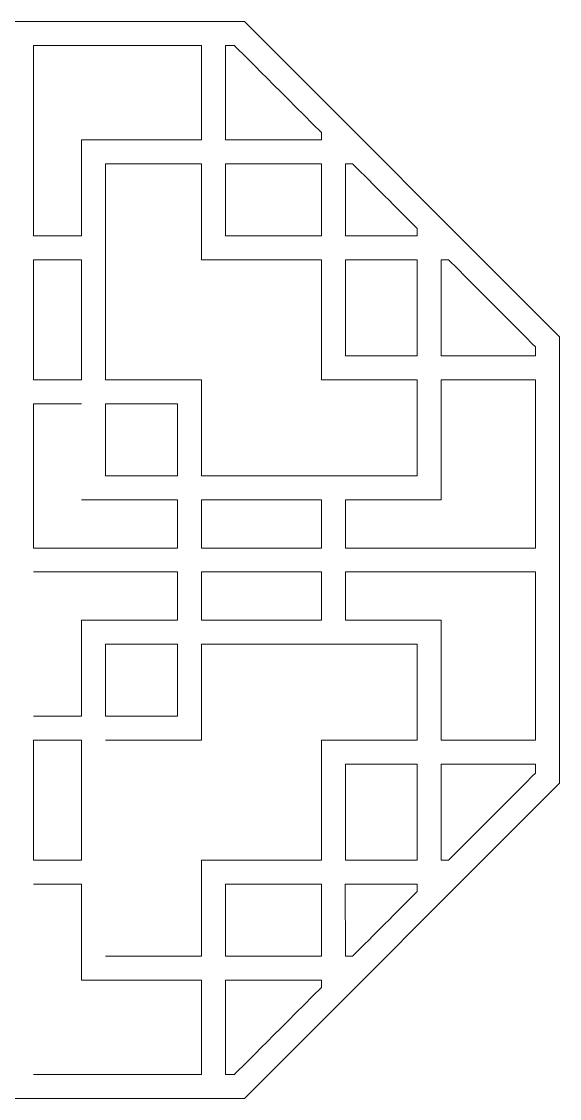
# Model space of a CAD drawing. Header units: centimetres. Extents: x -7.3 to 5.7, y -13.2 to 13.7.
# Drawn here: x -0.8 to 5.72, y -13.25 to -0.2 of the extents above; entities that cross this region are included whole.
import ezdxf

# ---------------------------------------------------------------- set-up
doc = ezdxf.new("R2010")
doc.units = ezdxf.units.CM
doc.header["$MEASUREMENT"] = 0
doc.layers.add('layer 1', color=7, linetype='Continuous')

msp = doc.modelspace()

# ---------------------------------------------------------------- linework, layer by layer
at = {"layer": 'layer 1', "color": 242, "lineweight": 9}
for points, knots in [([(5.72088, -4.02114), (5.72088, -4.02114), (1.89988, -0.20014), (1.89988, -0.20014), (1.89988, -0.20014), (1.89988, -0.20014), (-3.50464, -0.20014), (-3.50464, -0.20014), (-3.50464, -0.20014), (-3.50464, -0.20014), (-7.32564, -4.02114), (-7.32564, -4.02114), (-7.32564, -4.02114), (-7.32564, -4.02114), (-7.32564, -9.42566), (-7.32564, -9.42566), (-7.32564, -9.42566), (-7.32564, -9.42566), (-3.50464, -13.24666), (-3.50464, -13.24666), (-3.50464, -13.24666), (-3.50464, -13.24666), (1.89988, -13.24666), (1.89988, -13.24666), (1.89988, -13.24666), (1.89988, -13.24666), (5.72088, -9.42566), (5.72088, -9.42566), (5.72088, -9.42566), (5.72088, -9.42566), (5.72088, -4.02114), (5.72088, -4.02114), (5.72088, -4.02114), (5.72088, -4.02114), (5.72088, -4.02114), (5.72088, -4.02114)], [0, 0, 0, 0, 0.1, 0.1, 0.1, 0.1, 0.2, 0.2, 0.2, 0.2, 0.3, 0.3, 0.3, 0.3, 0.4, 0.4, 0.4, 0.4, 0.5, 0.5, 0.5, 0.5, 0.6, 0.6, 0.6, 0.6, 0.7, 0.7, 0.7, 0.7, 0.8, 0.8, 0.8, 0.8, 1, 1, 1, 1]), ([(1.37883, -1.63282), (1.37883, -1.63282), (-0.07504, -1.63282), (-0.07504, -1.63282), (-0.07504, -1.63282), (-0.07504, -1.63282), (-0.07504, -1.63362), (-0.07504, -1.63362), (-0.07504, -1.63362), (-0.07504, -1.63362), (-0.07504, -2.7964), (-0.07504, -2.7964), (-0.07504, -2.7964), (-0.07504, -2.7964), (-0.65724, -2.7964), (-0.65724, -2.7964), (-0.65724, -2.7964), (-0.65724, -2.7964), (-0.65724, -0.49125), (-0.65724, -0.49125), (-0.65724, -0.49125), (-0.65724, -0.49125), (-0.5072, -0.49125), (-0.5072, -0.49125), (-0.5072, -0.49125), (-0.5072, -0.49125), (-0.35799, -0.49125), (-0.35799, -0.49125), (-0.35799, -0.49125), (-0.35799, -0.49125), (-0.21039, -0.49125), (-0.21039, -0.49125), (-0.21039, -0.49125), (-0.21039, -0.49125), (-0.06525, -0.49125), (-0.06525, -0.49125), (-0.06525, -0.49125), (-0.06525, -0.49125), (0.07826, -0.49125), (0.07826, -0.49125), (0.07826, -0.49125), (0.07826, -0.49125), (0.21932, -0.49125), (0.21932, -0.49125), (0.21932, -0.49125), (0.21932, -0.49125), (0.35713, -0.49125), (0.35713, -0.49125), (0.35713, -0.49125), (0.35713, -0.49125), (0.49086, -0.49125), (0.49086, -0.49125), (0.49086, -0.49125), (0.49086, -0.49125), (0.6205, -0.49125), (0.6205, -0.49125), (0.6205, -0.49125), (0.6205, -0.49125), (0.74607, -0.49125), (0.74607, -0.49125), (0.74607, -0.49125), (0.74607, -0.49125), (0.86675, -0.49125), (0.86675, -0.49125), (0.86675, -0.49125), (0.86675, -0.49125), (0.98173, -0.49125), (0.98173, -0.49125), (0.98173, -0.49125), (0.98173, -0.49125), (1.091, -0.49125), (1.091, -0.49125), (1.091, -0.49125), (1.091, -0.49125), (1.19374, -0.49125), (1.19374, -0.49125), (1.19374, -0.49125), (1.19374, -0.49125), (1.28996, -0.49125), (1.28996, -0.49125), (1.28996, -0.49125), (1.28996, -0.49125), (1.37883, -0.49125), (1.37883, -0.49125), (1.37883, -0.49125), (1.37883, -0.49125), (1.37883, -1.63282), (1.37883, -1.63282), (1.37883, -1.63282), (1.37883, -1.63282), (1.37883, -1.63282), (1.37883, -1.63282)], [0, 0, 0, 0, 0.04166667, 0.04166667, 0.04166667, 0.04166667, 0.08333333, 0.08333333, 0.08333333, 0.08333333, 0.125, 0.125, 0.125, 0.125, 0.16666667, 0.16666667, 0.16666667, 0.16666667, 0.20833333, 0.20833333, 0.20833333, 0.20833333, 0.25, 0.25, 0.25, 0.25, 0.29166667, 0.29166667, 0.29166667, 0.29166667, 0.33333333, 0.33333333, 0.33333333, 0.33333333, 0.375, 0.375, 0.375, 0.375, 0.41666667, 0.41666667, 0.41666667, 0.41666667, 0.45833333, 0.45833333, 0.45833333, 0.45833333, 0.5, 0.5, 0.5, 0.5, 0.54166667, 0.54166667, 0.54166667, 0.54166667, 0.58333333, 0.58333333, 0.58333333, 0.58333333, 0.625, 0.625, 0.625, 0.625, 0.66666667, 0.66666667, 0.66666667, 0.66666667, 0.70833333, 0.70833333, 0.70833333, 0.70833333, 0.75, 0.75, 0.75, 0.75, 0.79166667, 0.79166667, 0.79166667, 0.79166667, 0.83333333, 0.83333333, 0.83333333, 0.83333333, 0.875, 0.875, 0.875, 0.875, 0.91666667, 0.91666667, 0.91666667, 0.91666667, 1, 1, 1, 1]), ([(2.83352, -1.54556), (2.83352, -1.54556), (2.83352, -1.63282), (2.83352, -1.63282), (2.83352, -1.63282), (2.83352, -1.63282), (1.66994, -1.63282), (1.66994, -1.63282), (1.66994, -1.63282), (1.66994, -1.63282), (1.66994, -0.49125), (1.66994, -0.49125), (1.66994, -0.49125), (1.66994, -0.49125), (1.71234, -0.49125), (1.71234, -0.49125), (1.71234, -0.49125), (1.71234, -0.49125), (1.74413, -0.49125), (1.74413, -0.49125), (1.74413, -0.49125), (1.74413, -0.49125), (1.76696, -0.49125), (1.76696, -0.49125), (1.76696, -0.49125), (1.76696, -0.49125), (1.7792, -0.49125), (1.7792, -0.49125), (1.7792, -0.49125), (1.7792, -0.49125), (1.78979, -0.50103), (1.78979, -0.50103), (1.78979, -0.50103), (1.78979, -0.50103), (1.80936, -0.52141), (1.80936, -0.52141), (1.80936, -0.52141), (1.80936, -0.52141), (1.83791, -0.54995), (1.83791, -0.54995), (1.83791, -0.54995), (1.83791, -0.54995), (1.87542, -0.58746), (1.87542, -0.58746), (1.87542, -0.58746), (1.87542, -0.58746), (1.92108, -0.6323), (1.92108, -0.6323), (1.92108, -0.6323), (1.92108, -0.6323), (1.97408, -0.68531), (1.97408, -0.68531), (1.97408, -0.68531), (1.97408, -0.68531), (2.03442, -0.74646), (2.03442, -0.74646), (2.03442, -0.74646), (2.03442, -0.74646), (2.10128, -0.81332), (2.10128, -0.81332), (2.10128, -0.81332), (2.10128, -0.81332), (2.17549, -0.88671), (2.17549, -0.88671), (2.17549, -0.88671), (2.17549, -0.88671), (2.25458, -0.96662), (2.25458, -0.96662), (2.25458, -0.96662), (2.25458, -0.96662), (2.3402, -1.05142), (2.3402, -1.05142), (2.3402, -1.05142), (2.3402, -1.05142), (2.4299, -1.14194), (2.4299, -1.14194), (2.4299, -1.14194), (2.4299, -1.14194), (2.52529, -1.23734), (2.52529, -1.23734), (2.52529, -1.23734), (2.52529, -1.23734), (2.62396, -1.33601), (2.62396, -1.33601), (2.62396, -1.33601), (2.62396, -1.33601), (2.72751, -1.43875), (2.72751, -1.43875), (2.72751, -1.43875), (2.72751, -1.43875), (2.83352, -1.54556), (2.83352, -1.54556), (2.83352, -1.54556), (2.83352, -1.54556), (2.83352, -1.54556), (2.83352, -1.54556)], [0, 0, 0, 0, 0.04, 0.04, 0.04, 0.04, 0.08, 0.08, 0.08, 0.08, 0.12, 0.12, 0.12, 0.12, 0.16, 0.16, 0.16, 0.16, 0.2, 0.2, 0.2, 0.2, 0.24, 0.24, 0.24, 0.24, 0.28, 0.28, 0.28, 0.28, 0.32, 0.32, 0.32, 0.32, 0.36, 0.36, 0.36, 0.36, 0.4, 0.4, 0.4, 0.4, 0.44, 0.44, 0.44, 0.44, 0.48, 0.48, 0.48, 0.48, 0.52, 0.52, 0.52, 0.52, 0.56, 0.56, 0.56, 0.56, 0.6, 0.6, 0.6, 0.6, 0.64, 0.64, 0.64, 0.64, 0.68, 0.68, 0.68, 0.68, 0.72, 0.72, 0.72, 0.72, 0.76, 0.76, 0.76, 0.76, 0.8, 0.8, 0.8, 0.8, 0.84, 0.84, 0.84, 0.84, 0.88, 0.88, 0.88, 0.88, 0.92, 0.92, 0.92, 0.92, 1, 1, 1, 1]), ([(1.37883, -3.0875), (1.37883, -3.0875), (2.83352, -3.0875), (2.83352, -3.0875), (2.83352, -3.0875), (2.83352, -3.0875), (2.83352, -4.54219), (2.83352, -4.54219), (2.83352, -4.54219), (2.83352, -4.54219), (3.99711, -4.54219), (3.99711, -4.54219), (3.99711, -4.54219), (3.99711, -4.54219), (3.99711, -5.70577), (3.99711, -5.70577), (3.99711, -5.70577), (3.99711, -5.70577), (1.37883, -5.70496), (1.37883, -5.70496), (1.37883, -5.70496), (1.37883, -5.70496), (1.37883, -4.54219), (1.37883, -4.54219), (1.37883, -4.54219), (1.37883, -4.54219), (0.21525, -4.54219), (0.21525, -4.54219), (0.21525, -4.54219), (0.21525, -4.54219), (0.21525, -1.92391), (0.21525, -1.92391), (0.21525, -1.92391), (0.21525, -1.92391), (1.37883, -1.92391), (1.37883, -1.92391), (1.37883, -1.92391), (1.37883, -1.92391), (1.37883, -3.0875), (1.37883, -3.0875), (1.37883, -3.0875), (1.37883, -3.0875), (1.37883, -3.0875), (1.37883, -3.0875)], [0, 0, 0, 0, 0.08333333, 0.08333333, 0.08333333, 0.08333333, 0.16666667, 0.16666667, 0.16666667, 0.16666667, 0.25, 0.25, 0.25, 0.25, 0.33333333, 0.33333333, 0.33333333, 0.33333333, 0.41666667, 0.41666667, 0.41666667, 0.41666667, 0.5, 0.5, 0.5, 0.5, 0.58333333, 0.58333333, 0.58333333, 0.58333333, 0.66666667, 0.66666667, 0.66666667, 0.66666667, 0.75, 0.75, 0.75, 0.75, 0.83333333, 0.83333333, 0.83333333, 0.83333333, 1, 1, 1, 1]), ([(1.66994, -1.92391), (1.66994, -1.92391), (2.83352, -1.92391), (2.83352, -1.92391), (2.83352, -1.92391), (2.83352, -1.92391), (2.83352, -2.7964), (2.83352, -2.7964), (2.83352, -2.7964), (2.83352, -2.7964), (1.66994, -2.7964), (1.66994, -2.7964), (1.66994, -2.7964), (1.66994, -2.7964), (1.66994, -1.92391), (1.66994, -1.92391), (1.66994, -1.92391), (1.66994, -1.92391), (1.66994, -1.92391), (1.66994, -1.92391)], [0, 0, 0, 0, 0.16666667, 0.16666667, 0.16666667, 0.16666667, 0.33333333, 0.33333333, 0.33333333, 0.33333333, 0.5, 0.5, 0.5, 0.5, 0.66666667, 0.66666667, 0.66666667, 0.66666667, 1, 1, 1, 1]), ([(3.99711, -2.70833), (3.99711, -2.70833), (3.99711, -2.7964), (3.99711, -2.7964), (3.99711, -2.7964), (3.99711, -2.7964), (3.12462, -2.7964), (3.12462, -2.7964), (3.12462, -2.7964), (3.12462, -2.7964), (3.12462, -1.92391), (3.12462, -1.92391), (3.12462, -1.92391), (3.12462, -1.92391), (3.21186, -1.92391), (3.21186, -1.92391), (3.21186, -1.92391), (3.21186, -1.92391), (3.26079, -1.97283), (3.26079, -1.97283), (3.26079, -1.97283), (3.26079, -1.97283), (3.30971, -2.02095), (3.30971, -2.02095), (3.30971, -2.02095), (3.30971, -2.02095), (3.35864, -2.06987), (3.35864, -2.06987), (3.35864, -2.06987), (3.35864, -2.06987), (3.40756, -2.1188), (3.40756, -2.1188), (3.40756, -2.1188), (3.40756, -2.1188), (3.45649, -2.16853), (3.45649, -2.16853), (3.45649, -2.16853), (3.45649, -2.16853), (3.50623, -2.21746), (3.50623, -2.21746), (3.50623, -2.21746), (3.50623, -2.21746), (3.55516, -2.2672), (3.55516, -2.2672), (3.55516, -2.2672), (3.55516, -2.2672), (3.60489, -2.31613), (3.60489, -2.31613), (3.60489, -2.31613), (3.60489, -2.31613), (3.65382, -2.36586), (3.65382, -2.36586), (3.65382, -2.36586), (3.65382, -2.36586), (3.70356, -2.41478), (3.70356, -2.41478), (3.70356, -2.41478), (3.70356, -2.41478), (3.75249, -2.46453), (3.75249, -2.46453), (3.75249, -2.46453), (3.75249, -2.46453), (3.80141, -2.51346), (3.80141, -2.51346), (3.80141, -2.51346), (3.80141, -2.51346), (3.85114, -2.56238), (3.85114, -2.56238), (3.85114, -2.56238), (3.85114, -2.56238), (3.90007, -2.6113), (3.90007, -2.6113), (3.90007, -2.6113), (3.90007, -2.6113), (3.94818, -2.66023), (3.94818, -2.66023), (3.94818, -2.66023), (3.94818, -2.66023), (3.99711, -2.70833), (3.99711, -2.70833), (3.99711, -2.70833), (3.99711, -2.70833), (3.99711, -2.70833), (3.99711, -2.70833)], [0, 0, 0, 0, 0.04545455, 0.04545455, 0.04545455, 0.04545455, 0.09090909, 0.09090909, 0.09090909, 0.09090909, 0.13636364, 0.13636364, 0.13636364, 0.13636364, 0.18181818, 0.18181818, 0.18181818, 0.18181818, 0.22727273, 0.22727273, 0.22727273, 0.22727273, 0.27272727, 0.27272727, 0.27272727, 0.27272727, 0.31818182, 0.31818182, 0.31818182, 0.31818182, 0.36363636, 0.36363636, 0.36363636, 0.36363636, 0.40909091, 0.40909091, 0.40909091, 0.40909091, 0.45454545, 0.45454545, 0.45454545, 0.45454545, 0.5, 0.5, 0.5, 0.5, 0.54545455, 0.54545455, 0.54545455, 0.54545455, 0.59090909, 0.59090909, 0.59090909, 0.59090909, 0.63636364, 0.63636364, 0.63636364, 0.63636364, 0.68181818, 0.68181818, 0.68181818, 0.68181818, 0.72727273, 0.72727273, 0.72727273, 0.72727273, 0.77272727, 0.77272727, 0.77272727, 0.77272727, 0.81818182, 0.81818182, 0.81818182, 0.81818182, 0.86363636, 0.86363636, 0.86363636, 0.86363636, 0.90909091, 0.90909091, 0.90909091, 0.90909091, 1, 1, 1, 1]), ([(-0.07504, -4.54219), (-0.07504, -4.54219), (-0.65724, -4.54219), (-0.65724, -4.54219), (-0.65724, -4.54219), (-0.65724, -4.54219), (-0.65724, -3.0875), (-0.65724, -3.0875), (-0.65724, -3.0875), (-0.65724, -3.0875), (-0.07504, -3.0875), (-0.07504, -3.0875), (-0.07504, -3.0875), (-0.07504, -3.0875), (-0.07504, -4.54219), (-0.07504, -4.54219), (-0.07504, -4.54219), (-0.07504, -4.54219), (-0.07504, -4.54219), (-0.07504, -4.54219)], [0, 0, 0, 0, 0.16666667, 0.16666667, 0.16666667, 0.16666667, 0.33333333, 0.33333333, 0.33333333, 0.33333333, 0.5, 0.5, 0.5, 0.5, 0.66666667, 0.66666667, 0.66666667, 0.66666667, 1, 1, 1, 1]), ([(3.12462, -3.0875), (3.12462, -3.0875), (3.99711, -3.0875), (3.99711, -3.0875), (3.99711, -3.0875), (3.99711, -3.0875), (3.99711, -4.25108), (3.99711, -4.25108), (3.99711, -4.25108), (3.99711, -4.25108), (3.12462, -4.25108), (3.12462, -4.25108), (3.12462, -4.25108), (3.12462, -4.25108), (3.12462, -3.0875), (3.12462, -3.0875), (3.12462, -3.0875), (3.12462, -3.0875), (3.12462, -3.0875), (3.12462, -3.0875)], [0, 0, 0, 0, 0.16666667, 0.16666667, 0.16666667, 0.16666667, 0.33333333, 0.33333333, 0.33333333, 0.33333333, 0.5, 0.5, 0.5, 0.5, 0.66666667, 0.66666667, 0.66666667, 0.66666667, 1, 1, 1, 1]), ([(5.42977, -4.14182), (5.42977, -4.14182), (5.42977, -4.15406), (5.42977, -4.15406), (5.42977, -4.15406), (5.42977, -4.15406), (5.42977, -4.17689), (5.42977, -4.17689), (5.42977, -4.17689), (5.42977, -4.17689), (5.42977, -4.20868), (5.42977, -4.20868), (5.42977, -4.20868), (5.42977, -4.20868), (5.42977, -4.25108), (5.42977, -4.25108), (5.42977, -4.25108), (5.42977, -4.25108), (4.2882, -4.25108), (4.2882, -4.25108), (4.2882, -4.25108), (4.2882, -4.25108), (4.2882, -3.0875), (4.2882, -3.0875), (4.2882, -3.0875), (4.2882, -3.0875), (4.37546, -3.0875), (4.37546, -3.0875), (4.37546, -3.0875), (4.37546, -3.0875), (4.48227, -3.19351), (4.48227, -3.19351), (4.48227, -3.19351), (4.48227, -3.19351), (4.58501, -3.29706), (4.58501, -3.29706), (4.58501, -3.29706), (4.58501, -3.29706), (4.68368, -3.39573), (4.68368, -3.39573), (4.68368, -3.39573), (4.68368, -3.39573), (4.77908, -3.49112), (4.77908, -3.49112), (4.77908, -3.49112), (4.77908, -3.49112), (4.8696, -3.58082), (4.8696, -3.58082), (4.8696, -3.58082), (4.8696, -3.58082), (4.9544, -3.66644), (4.9544, -3.66644), (4.9544, -3.66644), (4.9544, -3.66644), (5.03431, -3.74553), (5.03431, -3.74553), (5.03431, -3.74553), (5.03431, -3.74553), (5.10769, -3.81974), (5.10769, -3.81974), (5.10769, -3.81974), (5.10769, -3.81974), (5.17456, -3.8866), (5.17456, -3.8866), (5.17456, -3.8866), (5.17456, -3.8866), (5.2349, -3.94694), (5.2349, -3.94694), (5.2349, -3.94694), (5.2349, -3.94694), (5.28871, -3.99994), (5.28871, -3.99994), (5.28871, -3.99994), (5.28871, -3.99994), (5.33356, -4.0456), (5.33356, -4.0456), (5.33356, -4.0456), (5.33356, -4.0456), (5.37106, -4.08311), (5.37106, -4.08311), (5.37106, -4.08311), (5.37106, -4.08311), (5.39961, -4.11165), (5.39961, -4.11165), (5.39961, -4.11165), (5.39961, -4.11165), (5.41999, -4.13122), (5.41999, -4.13122), (5.41999, -4.13122), (5.41999, -4.13122), (5.42977, -4.14182), (5.42977, -4.14182), (5.42977, -4.14182), (5.42977, -4.14182), (5.42977, -4.14182), (5.42977, -4.14182)], [0, 0, 0, 0, 0.04, 0.04, 0.04, 0.04, 0.08, 0.08, 0.08, 0.08, 0.12, 0.12, 0.12, 0.12, 0.16, 0.16, 0.16, 0.16, 0.2, 0.2, 0.2, 0.2, 0.24, 0.24, 0.24, 0.24, 0.28, 0.28, 0.28, 0.28, 0.32, 0.32, 0.32, 0.32, 0.36, 0.36, 0.36, 0.36, 0.4, 0.4, 0.4, 0.4, 0.44, 0.44, 0.44, 0.44, 0.48, 0.48, 0.48, 0.48, 0.52, 0.52, 0.52, 0.52, 0.56, 0.56, 0.56, 0.56, 0.6, 0.6, 0.6, 0.6, 0.64, 0.64, 0.64, 0.64, 0.68, 0.68, 0.68, 0.68, 0.72, 0.72, 0.72, 0.72, 0.76, 0.76, 0.76, 0.76, 0.8, 0.8, 0.8, 0.8, 0.84, 0.84, 0.84, 0.84, 0.88, 0.88, 0.88, 0.88, 0.92, 0.92, 0.92, 0.92, 1, 1, 1, 1]), ([(5.42977, -6.57826), (5.42977, -6.57826), (3.12462, -6.57826), (3.12462, -6.57826), (3.12462, -6.57826), (3.12462, -6.57826), (3.12462, -5.99605), (3.12462, -5.99605), (3.12462, -5.99605), (3.12462, -5.99605), (4.28739, -5.99605), (4.28739, -5.99605), (4.28739, -5.99605), (4.28739, -5.99605), (4.2882, -5.99605), (4.2882, -5.99605), (4.2882, -5.99605), (4.2882, -5.99605), (4.2882, -4.54219), (4.2882, -4.54219), (4.2882, -4.54219), (4.2882, -4.54219), (5.42977, -4.54219), (5.42977, -4.54219), (5.42977, -4.54219), (5.42977, -4.54219), (5.42977, -4.63106), (5.42977, -4.63106), (5.42977, -4.63106), (5.42977, -4.63106), (5.42977, -4.72728), (5.42977, -4.72728), (5.42977, -4.72728), (5.42977, -4.72728), (5.42977, -4.83002), (5.42977, -4.83002), (5.42977, -4.83002), (5.42977, -4.83002), (5.42977, -4.93929), (5.42977, -4.93929), (5.42977, -4.93929), (5.42977, -4.93929), (5.42977, -5.05427), (5.42977, -5.05427), (5.42977, -5.05427), (5.42977, -5.05427), (5.42977, -5.17495), (5.42977, -5.17495), (5.42977, -5.17495), (5.42977, -5.17495), (5.42977, -5.30052), (5.42977, -5.30052), (5.42977, -5.30052), (5.42977, -5.30052), (5.42977, -5.43016), (5.42977, -5.43016), (5.42977, -5.43016), (5.42977, -5.43016), (5.42977, -5.56389), (5.42977, -5.56389), (5.42977, -5.56389), (5.42977, -5.56389), (5.42977, -5.7017), (5.42977, -5.7017), (5.42977, -5.7017), (5.42977, -5.7017), (5.42977, -5.84276), (5.42977, -5.84276), (5.42977, -5.84276), (5.42977, -5.84276), (5.42977, -5.98627), (5.42977, -5.98627), (5.42977, -5.98627), (5.42977, -5.98627), (5.42977, -6.13141), (5.42977, -6.13141), (5.42977, -6.13141), (5.42977, -6.13141), (5.42977, -6.27901), (5.42977, -6.27901), (5.42977, -6.27901), (5.42977, -6.27901), (5.42977, -6.42822), (5.42977, -6.42822), (5.42977, -6.42822), (5.42977, -6.42822), (5.42977, -6.57826), (5.42977, -6.57826), (5.42977, -6.57826), (5.42977, -6.57826), (5.42977, -6.57826), (5.42977, -6.57826)], [0, 0, 0, 0, 0.04166667, 0.04166667, 0.04166667, 0.04166667, 0.08333333, 0.08333333, 0.08333333, 0.08333333, 0.125, 0.125, 0.125, 0.125, 0.16666667, 0.16666667, 0.16666667, 0.16666667, 0.20833333, 0.20833333, 0.20833333, 0.20833333, 0.25, 0.25, 0.25, 0.25, 0.29166667, 0.29166667, 0.29166667, 0.29166667, 0.33333333, 0.33333333, 0.33333333, 0.33333333, 0.375, 0.375, 0.375, 0.375, 0.41666667, 0.41666667, 0.41666667, 0.41666667, 0.45833333, 0.45833333, 0.45833333, 0.45833333, 0.5, 0.5, 0.5, 0.5, 0.54166667, 0.54166667, 0.54166667, 0.54166667, 0.58333333, 0.58333333, 0.58333333, 0.58333333, 0.625, 0.625, 0.625, 0.625, 0.66666667, 0.66666667, 0.66666667, 0.66666667, 0.70833333, 0.70833333, 0.70833333, 0.70833333, 0.75, 0.75, 0.75, 0.75, 0.79166667, 0.79166667, 0.79166667, 0.79166667, 0.83333333, 0.83333333, 0.83333333, 0.83333333, 0.875, 0.875, 0.875, 0.875, 0.91666667, 0.91666667, 0.91666667, 0.91666667, 1, 1, 1, 1]), ([(-0.07504, -5.99605), (-0.07504, -5.99605), (1.08773, -5.99605), (1.08773, -5.99605), (1.08773, -5.99605), (1.08773, -5.99605), (1.08773, -6.57826), (1.08773, -6.57826), (1.08773, -6.57826), (1.08773, -6.57826), (-0.65724, -6.57826), (-0.65724, -6.57826), (-0.65724, -6.57826), (-0.65724, -6.57826), (-0.65724, -4.83247), (-0.65724, -4.83247), (-0.65724, -4.83247), (-0.65724, -4.83247), (-0.07504, -4.83247), (-0.07504, -4.83247)], [0, 0, 0, 0, 0.16666667, 0.16666667, 0.16666667, 0.16666667, 0.33333333, 0.33333333, 0.33333333, 0.33333333, 0.5, 0.5, 0.5, 0.5, 0.66666667, 0.66666667, 0.66666667, 0.66666667, 1, 1, 1, 1]), ([(0.21525, -4.83247), (0.21525, -4.83247), (1.08773, -4.83247), (1.08773, -4.83247), (1.08773, -4.83247), (1.08773, -4.83247), (1.08773, -5.70496), (1.08773, -5.70496), (1.08773, -5.70496), (1.08773, -5.70496), (0.21525, -5.70496), (0.21525, -5.70496), (0.21525, -5.70496), (0.21525, -5.70496), (0.21525, -4.83247), (0.21525, -4.83247), (0.21525, -4.83247), (0.21525, -4.83247), (0.21525, -4.83247), (0.21525, -4.83247)], [0, 0, 0, 0, 0.16666667, 0.16666667, 0.16666667, 0.16666667, 0.33333333, 0.33333333, 0.33333333, 0.33333333, 0.5, 0.5, 0.5, 0.5, 0.66666667, 0.66666667, 0.66666667, 0.66666667, 1, 1, 1, 1]), ([(1.37883, -6.57826), (1.37883, -6.57826), (1.37883, -5.99605), (1.37883, -5.99605), (1.37883, -5.99605), (1.37883, -5.99605), (2.83352, -5.99605), (2.83352, -5.99605), (2.83352, -5.99605), (2.83352, -5.99605), (2.83352, -6.57826), (2.83352, -6.57826), (2.83352, -6.57826), (2.83352, -6.57826), (1.37883, -6.57826), (1.37883, -6.57826), (1.37883, -6.57826), (1.37883, -6.57826), (1.37883, -6.57826), (1.37883, -6.57826)], [0, 0, 0, 0, 0.16666667, 0.16666667, 0.16666667, 0.16666667, 0.33333333, 0.33333333, 0.33333333, 0.33333333, 0.5, 0.5, 0.5, 0.5, 0.66666667, 0.66666667, 0.66666667, 0.66666667, 1, 1, 1, 1]), ([(-0.65724, -6.86854), (-0.65724, -6.86854), (1.08773, -6.86854), (1.08773, -6.86854), (1.08773, -6.86854), (1.08773, -6.86854), (1.08773, -7.45074), (1.08773, -7.45074), (1.08773, -7.45074), (1.08773, -7.45074), (-0.07504, -7.45074), (-0.07504, -7.45074), (-0.07504, -7.45074), (-0.07504, -7.45074), (-0.07504, -8.61433), (-0.07504, -8.61433), (-0.07504, -8.61433), (-0.07504, -8.61433), (-0.65724, -8.61433), (-0.65724, -8.61433)], [0, 0, 0, 0, 0.16666667, 0.16666667, 0.16666667, 0.16666667, 0.33333333, 0.33333333, 0.33333333, 0.33333333, 0.5, 0.5, 0.5, 0.5, 0.66666667, 0.66666667, 0.66666667, 0.66666667, 1, 1, 1, 1]), ([(1.37883, -6.86854), (1.37883, -6.86854), (2.83352, -6.86854), (2.83352, -6.86854), (2.83352, -6.86854), (2.83352, -6.86854), (2.83352, -7.45074), (2.83352, -7.45074), (2.83352, -7.45074), (2.83352, -7.45074), (1.37883, -7.45074), (1.37883, -7.45074), (1.37883, -7.45074), (1.37883, -7.45074), (1.37883, -6.86854), (1.37883, -6.86854), (1.37883, -6.86854), (1.37883, -6.86854), (1.37883, -6.86854), (1.37883, -6.86854)], [0, 0, 0, 0, 0.16666667, 0.16666667, 0.16666667, 0.16666667, 0.33333333, 0.33333333, 0.33333333, 0.33333333, 0.5, 0.5, 0.5, 0.5, 0.66666667, 0.66666667, 0.66666667, 0.66666667, 1, 1, 1, 1]), ([(5.42977, -8.90462), (5.42977, -8.90462), (4.2882, -8.90462), (4.2882, -8.90462), (4.2882, -8.90462), (4.2882, -8.90462), (4.2882, -7.45074), (4.2882, -7.45074), (4.2882, -7.45074), (4.2882, -7.45074), (3.12462, -7.45074), (3.12462, -7.45074), (3.12462, -7.45074), (3.12462, -7.45074), (3.12462, -6.86854), (3.12462, -6.86854), (3.12462, -6.86854), (3.12462, -6.86854), (5.42977, -6.86854), (5.42977, -6.86854), (5.42977, -6.86854), (5.42977, -6.86854), (5.42977, -7.01858), (5.42977, -7.01858), (5.42977, -7.01858), (5.42977, -7.01858), (5.42977, -7.1678), (5.42977, -7.1678), (5.42977, -7.1678), (5.42977, -7.1678), (5.42977, -7.31458), (5.42977, -7.31458), (5.42977, -7.31458), (5.42977, -7.31458), (5.42977, -7.46053), (5.42977, -7.46053), (5.42977, -7.46053), (5.42977, -7.46053), (5.42977, -7.60404), (5.42977, -7.60404), (5.42977, -7.60404), (5.42977, -7.60404), (5.42977, -7.74511), (5.42977, -7.74511), (5.42977, -7.74511), (5.42977, -7.74511), (5.42977, -7.88291), (5.42977, -7.88291), (5.42977, -7.88291), (5.42977, -7.88291), (5.42977, -8.01663), (5.42977, -8.01663), (5.42977, -8.01663), (5.42977, -8.01663), (5.42977, -8.14629), (5.42977, -8.14629), (5.42977, -8.14629), (5.42977, -8.14629), (5.42977, -8.27186), (5.42977, -8.27186), (5.42977, -8.27186), (5.42977, -8.27186), (5.42977, -8.39254), (5.42977, -8.39254), (5.42977, -8.39254), (5.42977, -8.39254), (5.42977, -8.50751), (5.42977, -8.50751), (5.42977, -8.50751), (5.42977, -8.50751), (5.42977, -8.61677), (5.42977, -8.61677), (5.42977, -8.61677), (5.42977, -8.61677), (5.42977, -8.71952), (5.42977, -8.71952), (5.42977, -8.71952), (5.42977, -8.71952), (5.42977, -8.81573), (5.42977, -8.81573), (5.42977, -8.81573), (5.42977, -8.81573), (5.42977, -8.90462), (5.42977, -8.90462), (5.42977, -8.90462), (5.42977, -8.90462), (5.42977, -8.90462), (5.42977, -8.90462)], [0, 0, 0, 0, 0.04347826, 0.04347826, 0.04347826, 0.04347826, 0.08695652, 0.08695652, 0.08695652, 0.08695652, 0.13043478, 0.13043478, 0.13043478, 0.13043478, 0.17391304, 0.17391304, 0.17391304, 0.17391304, 0.2173913, 0.2173913, 0.2173913, 0.2173913, 0.26086957, 0.26086957, 0.26086957, 0.26086957, 0.30434783, 0.30434783, 0.30434783, 0.30434783, 0.34782609, 0.34782609, 0.34782609, 0.34782609, 0.39130435, 0.39130435, 0.39130435, 0.39130435, 0.43478261, 0.43478261, 0.43478261, 0.43478261, 0.47826087, 0.47826087, 0.47826087, 0.47826087, 0.52173913, 0.52173913, 0.52173913, 0.52173913, 0.56521739, 0.56521739, 0.56521739, 0.56521739, 0.60869565, 0.60869565, 0.60869565, 0.60869565, 0.65217391, 0.65217391, 0.65217391, 0.65217391, 0.69565217, 0.69565217, 0.69565217, 0.69565217, 0.73913043, 0.73913043, 0.73913043, 0.73913043, 0.7826087, 0.7826087, 0.7826087, 0.7826087, 0.82608696, 0.82608696, 0.82608696, 0.82608696, 0.86956522, 0.86956522, 0.86956522, 0.86956522, 0.91304348, 0.91304348, 0.91304348, 0.91304348, 1, 1, 1, 1]), ([(0.21606, -7.74185), (0.21606, -7.74185), (1.08773, -7.74185), (1.08773, -7.74185), (1.08773, -7.74185), (1.08773, -7.74185), (1.08854, -8.61433), (1.08854, -8.61433), (1.08854, -8.61433), (1.08854, -8.61433), (0.21525, -8.61433), (0.21525, -8.61433), (0.21525, -8.61433), (0.21525, -8.61433), (0.21606, -7.74185), (0.21606, -7.74185), (0.21606, -7.74185), (0.21606, -7.74185), (0.21606, -7.74185), (0.21606, -7.74185)], [0, 0, 0, 0, 0.16666667, 0.16666667, 0.16666667, 0.16666667, 0.33333333, 0.33333333, 0.33333333, 0.33333333, 0.5, 0.5, 0.5, 0.5, 0.66666667, 0.66666667, 0.66666667, 0.66666667, 1, 1, 1, 1]), ([(0.21525, -8.90462), (0.21525, -8.90462), (1.37883, -8.90462), (1.37883, -8.90462), (1.37883, -8.90462), (1.37883, -8.90462), (1.37883, -7.74185), (1.37883, -7.74185), (1.37883, -7.74185), (1.37883, -7.74185), (3.99711, -7.74185), (3.99711, -7.74185), (3.99711, -7.74185), (3.99711, -7.74185), (3.99711, -8.90462), (3.99711, -8.90462), (3.99711, -8.90462), (3.99711, -8.90462), (2.83352, -8.90462), (2.83352, -8.90462), (2.83352, -8.90462), (2.83352, -8.90462), (2.83352, -10.35931), (2.83352, -10.35931), (2.83352, -10.35931), (2.83352, -10.35931), (1.37883, -10.35931), (1.37883, -10.35931), (1.37883, -10.35931), (1.37883, -10.35931), (1.37883, -11.52289), (1.37883, -11.52289), (1.37883, -11.52289), (1.37883, -11.52289), (0.21525, -11.52289), (0.21525, -11.52289)], [0, 0, 0, 0, 0.1, 0.1, 0.1, 0.1, 0.2, 0.2, 0.2, 0.2, 0.3, 0.3, 0.3, 0.3, 0.4, 0.4, 0.4, 0.4, 0.5, 0.5, 0.5, 0.5, 0.6, 0.6, 0.6, 0.6, 0.7, 0.7, 0.7, 0.7, 0.8, 0.8, 0.8, 0.8, 1, 1, 1, 1]), ([(-0.65724, -8.90462), (-0.65724, -8.90462), (-0.07504, -8.90462), (-0.07504, -8.90462), (-0.07504, -8.90462), (-0.07504, -8.90462), (-0.07504, -10.35931), (-0.07504, -10.35931), (-0.07504, -10.35931), (-0.07504, -10.35931), (-0.65724, -10.35931), (-0.65724, -10.35931), (-0.65724, -10.35931), (-0.65724, -10.35931), (-0.65724, -8.90462), (-0.65724, -8.90462), (-0.65724, -8.90462), (-0.65724, -8.90462), (-0.65724, -8.90462), (-0.65724, -8.90462)], [0, 0, 0, 0, 0.16666667, 0.16666667, 0.16666667, 0.16666667, 0.33333333, 0.33333333, 0.33333333, 0.33333333, 0.5, 0.5, 0.5, 0.5, 0.66666667, 0.66666667, 0.66666667, 0.66666667, 1, 1, 1, 1]), ([(3.12462, -10.35931), (3.12462, -10.35931), (3.12462, -9.19571), (3.12462, -9.19571), (3.12462, -9.19571), (3.12462, -9.19571), (3.99711, -9.19571), (3.99711, -9.19571), (3.99711, -9.19571), (3.99711, -9.19571), (3.99711, -10.35931), (3.99711, -10.35931), (3.99711, -10.35931), (3.99711, -10.35931), (3.12462, -10.35931), (3.12462, -10.35931), (3.12462, -10.35931), (3.12462, -10.35931), (3.12462, -10.35931), (3.12462, -10.35931)], [0, 0, 0, 0, 0.16666667, 0.16666667, 0.16666667, 0.16666667, 0.33333333, 0.33333333, 0.33333333, 0.33333333, 0.5, 0.5, 0.5, 0.5, 0.66666667, 0.66666667, 0.66666667, 0.66666667, 1, 1, 1, 1]), ([(4.2882, -10.35931), (4.2882, -10.35931), (4.2882, -9.19571), (4.2882, -9.19571), (4.2882, -9.19571), (4.2882, -9.19571), (5.42977, -9.19571), (5.42977, -9.19571), (5.42977, -9.19571), (5.42977, -9.19571), (5.42977, -9.23812), (5.42977, -9.23812), (5.42977, -9.23812), (5.42977, -9.23812), (5.42977, -9.26992), (5.42977, -9.26992), (5.42977, -9.26992), (5.42977, -9.26992), (5.42977, -9.29275), (5.42977, -9.29275), (5.42977, -9.29275), (5.42977, -9.29275), (5.42977, -9.30498), (5.42977, -9.30498), (5.42977, -9.30498), (5.42977, -9.30498), (5.41999, -9.31559), (5.41999, -9.31559), (5.41999, -9.31559), (5.41999, -9.31559), (5.39961, -9.33516), (5.39961, -9.33516), (5.39961, -9.33516), (5.39961, -9.33516), (5.37106, -9.36369), (5.37106, -9.36369), (5.37106, -9.36369), (5.37106, -9.36369), (5.33356, -9.4012), (5.33356, -9.4012), (5.33356, -9.4012), (5.33356, -9.4012), (5.28871, -9.44686), (5.28871, -9.44686), (5.28871, -9.44686), (5.28871, -9.44686), (5.2349, -9.49987), (5.2349, -9.49987), (5.2349, -9.49987), (5.2349, -9.49987), (5.17456, -9.56021), (5.17456, -9.56021), (5.17456, -9.56021), (5.17456, -9.56021), (5.10769, -9.62707), (5.10769, -9.62707), (5.10769, -9.62707), (5.10769, -9.62707), (5.03349, -9.70127), (5.03349, -9.70127), (5.03349, -9.70127), (5.03349, -9.70127), (4.9544, -9.78037), (4.9544, -9.78037), (4.9544, -9.78037), (4.9544, -9.78037), (4.86877, -9.86598), (4.86877, -9.86598), (4.86877, -9.86598), (4.86877, -9.86598), (4.77908, -9.95567), (4.77908, -9.95567), (4.77908, -9.95567), (4.77908, -9.95567), (4.68368, -10.05108), (4.68368, -10.05108), (4.68368, -10.05108), (4.68368, -10.05108), (4.58501, -10.14974), (4.58501, -10.14974), (4.58501, -10.14974), (4.58501, -10.14974), (4.48146, -10.2533), (4.48146, -10.2533), (4.48146, -10.2533), (4.48146, -10.2533), (4.37546, -10.35931), (4.37546, -10.35931), (4.37546, -10.35931), (4.37546, -10.35931), (4.2882, -10.35931), (4.2882, -10.35931), (4.2882, -10.35931), (4.2882, -10.35931), (4.2882, -10.35931), (4.2882, -10.35931)], [0, 0, 0, 0, 0.04, 0.04, 0.04, 0.04, 0.08, 0.08, 0.08, 0.08, 0.12, 0.12, 0.12, 0.12, 0.16, 0.16, 0.16, 0.16, 0.2, 0.2, 0.2, 0.2, 0.24, 0.24, 0.24, 0.24, 0.28, 0.28, 0.28, 0.28, 0.32, 0.32, 0.32, 0.32, 0.36, 0.36, 0.36, 0.36, 0.4, 0.4, 0.4, 0.4, 0.44, 0.44, 0.44, 0.44, 0.48, 0.48, 0.48, 0.48, 0.52, 0.52, 0.52, 0.52, 0.56, 0.56, 0.56, 0.56, 0.6, 0.6, 0.6, 0.6, 0.64, 0.64, 0.64, 0.64, 0.68, 0.68, 0.68, 0.68, 0.72, 0.72, 0.72, 0.72, 0.76, 0.76, 0.76, 0.76, 0.8, 0.8, 0.8, 0.8, 0.84, 0.84, 0.84, 0.84, 0.88, 0.88, 0.88, 0.88, 0.92, 0.92, 0.92, 0.92, 1, 1, 1, 1]), ([(-0.65724, -10.6504), (-0.65724, -10.6504), (-0.07504, -10.6504), (-0.07504, -10.6504), (-0.07504, -10.6504), (-0.07504, -10.6504), (-0.07504, -11.81399), (-0.07504, -11.81399), (-0.07504, -11.81399), (-0.07504, -11.81399), (1.37883, -11.81399), (1.37883, -11.81399), (1.37883, -11.81399), (1.37883, -11.81399), (1.37883, -12.95556), (1.37883, -12.95556), (1.37883, -12.95556), (1.37883, -12.95556), (1.28996, -12.95556), (1.28996, -12.95556), (1.28996, -12.95556), (1.28996, -12.95556), (1.19374, -12.95556), (1.19374, -12.95556), (1.19374, -12.95556), (1.19374, -12.95556), (1.091, -12.95556), (1.091, -12.95556), (1.091, -12.95556), (1.091, -12.95556), (0.98173, -12.95556), (0.98173, -12.95556), (0.98173, -12.95556), (0.98173, -12.95556), (0.86675, -12.95556), (0.86675, -12.95556), (0.86675, -12.95556), (0.86675, -12.95556), (0.74607, -12.95556), (0.74607, -12.95556), (0.74607, -12.95556), (0.74607, -12.95556), (0.6205, -12.95556), (0.6205, -12.95556), (0.6205, -12.95556), (0.6205, -12.95556), (0.49086, -12.95556), (0.49086, -12.95556), (0.49086, -12.95556), (0.49086, -12.95556), (0.35713, -12.95556), (0.35713, -12.95556), (0.35713, -12.95556), (0.35713, -12.95556), (0.21932, -12.95556), (0.21932, -12.95556), (0.21932, -12.95556), (0.21932, -12.95556), (0.07826, -12.95556), (0.07826, -12.95556), (0.07826, -12.95556), (0.07826, -12.95556), (-0.06525, -12.95556), (-0.06525, -12.95556), (-0.06525, -12.95556), (-0.06525, -12.95556), (-0.21039, -12.95556), (-0.21039, -12.95556), (-0.21039, -12.95556), (-0.21039, -12.95556), (-0.35799, -12.95556), (-0.35799, -12.95556), (-0.35799, -12.95556), (-0.35799, -12.95556), (-0.5072, -12.95556), (-0.5072, -12.95556), (-0.5072, -12.95556), (-0.5072, -12.95556), (-0.65724, -12.95556), (-0.65724, -12.95556)], [0, 0, 0, 0, 0.04761905, 0.04761905, 0.04761905, 0.04761905, 0.0952381, 0.0952381, 0.0952381, 0.0952381, 0.14285714, 0.14285714, 0.14285714, 0.14285714, 0.19047619, 0.19047619, 0.19047619, 0.19047619, 0.23809524, 0.23809524, 0.23809524, 0.23809524, 0.28571429, 0.28571429, 0.28571429, 0.28571429, 0.33333333, 0.33333333, 0.33333333, 0.33333333, 0.38095238, 0.38095238, 0.38095238, 0.38095238, 0.42857143, 0.42857143, 0.42857143, 0.42857143, 0.47619048, 0.47619048, 0.47619048, 0.47619048, 0.52380952, 0.52380952, 0.52380952, 0.52380952, 0.57142857, 0.57142857, 0.57142857, 0.57142857, 0.61904762, 0.61904762, 0.61904762, 0.61904762, 0.66666667, 0.66666667, 0.66666667, 0.66666667, 0.71428571, 0.71428571, 0.71428571, 0.71428571, 0.76190476, 0.76190476, 0.76190476, 0.76190476, 0.80952381, 0.80952381, 0.80952381, 0.80952381, 0.85714286, 0.85714286, 0.85714286, 0.85714286, 0.9047619, 0.9047619, 0.9047619, 0.9047619, 1, 1, 1, 1]), ([(1.66994, -10.6504), (1.66994, -10.6504), (2.83352, -10.6504), (2.83352, -10.6504), (2.83352, -10.6504), (2.83352, -10.6504), (2.83352, -11.52289), (2.83352, -11.52289), (2.83352, -11.52289), (2.83352, -11.52289), (1.66994, -11.52289), (1.66994, -11.52289), (1.66994, -11.52289), (1.66994, -11.52289), (1.66994, -10.6504), (1.66994, -10.6504), (1.66994, -10.6504), (1.66994, -10.6504), (1.66994, -10.6504), (1.66994, -10.6504)], [0, 0, 0, 0, 0.16666667, 0.16666667, 0.16666667, 0.16666667, 0.33333333, 0.33333333, 0.33333333, 0.33333333, 0.5, 0.5, 0.5, 0.5, 0.66666667, 0.66666667, 0.66666667, 0.66666667, 1, 1, 1, 1]), ([(3.21186, -11.52289), (3.21186, -11.52289), (3.12462, -11.52289), (3.12462, -11.52289), (3.12462, -11.52289), (3.12462, -11.52289), (3.1238, -10.6504), (3.1238, -10.6504), (3.1238, -10.6504), (3.1238, -10.6504), (3.99711, -10.6504), (3.99711, -10.6504), (3.99711, -10.6504), (3.99711, -10.6504), (3.99711, -10.73766), (3.99711, -10.73766), (3.99711, -10.73766), (3.99711, -10.73766), (3.94818, -10.78658), (3.94818, -10.78658), (3.94818, -10.78658), (3.94818, -10.78658), (3.90007, -10.83468), (3.90007, -10.83468), (3.90007, -10.83468), (3.90007, -10.83468), (3.85114, -10.88361), (3.85114, -10.88361), (3.85114, -10.88361), (3.85114, -10.88361), (3.80141, -10.93335), (3.80141, -10.93335), (3.80141, -10.93335), (3.80141, -10.93335), (3.75249, -10.98228), (3.75249, -10.98228), (3.75249, -10.98228), (3.75249, -10.98228), (3.70356, -11.0312), (3.70356, -11.0312), (3.70356, -11.0312), (3.70356, -11.0312), (3.65382, -11.08094), (3.65382, -11.08094), (3.65382, -11.08094), (3.65382, -11.08094), (3.60489, -11.13068), (3.60489, -11.13068), (3.60489, -11.13068), (3.60489, -11.13068), (3.55516, -11.17961), (3.55516, -11.17961), (3.55516, -11.17961), (3.55516, -11.17961), (3.50541, -11.22934), (3.50541, -11.22934), (3.50541, -11.22934), (3.50541, -11.22934), (3.45649, -11.27826), (3.45649, -11.27826), (3.45649, -11.27826), (3.45649, -11.27826), (3.40756, -11.32801), (3.40756, -11.32801), (3.40756, -11.32801), (3.40756, -11.32801), (3.35783, -11.37694), (3.35783, -11.37694), (3.35783, -11.37694), (3.35783, -11.37694), (3.30891, -11.42586), (3.30891, -11.42586), (3.30891, -11.42586), (3.30891, -11.42586), (3.26079, -11.47396), (3.26079, -11.47396), (3.26079, -11.47396), (3.26079, -11.47396), (3.21186, -11.52289), (3.21186, -11.52289), (3.21186, -11.52289), (3.21186, -11.52289), (3.21186, -11.52289), (3.21186, -11.52289)], [0, 0, 0, 0, 0.04545455, 0.04545455, 0.04545455, 0.04545455, 0.09090909, 0.09090909, 0.09090909, 0.09090909, 0.13636364, 0.13636364, 0.13636364, 0.13636364, 0.18181818, 0.18181818, 0.18181818, 0.18181818, 0.22727273, 0.22727273, 0.22727273, 0.22727273, 0.27272727, 0.27272727, 0.27272727, 0.27272727, 0.31818182, 0.31818182, 0.31818182, 0.31818182, 0.36363636, 0.36363636, 0.36363636, 0.36363636, 0.40909091, 0.40909091, 0.40909091, 0.40909091, 0.45454545, 0.45454545, 0.45454545, 0.45454545, 0.5, 0.5, 0.5, 0.5, 0.54545455, 0.54545455, 0.54545455, 0.54545455, 0.59090909, 0.59090909, 0.59090909, 0.59090909, 0.63636364, 0.63636364, 0.63636364, 0.63636364, 0.68181818, 0.68181818, 0.68181818, 0.68181818, 0.72727273, 0.72727273, 0.72727273, 0.72727273, 0.77272727, 0.77272727, 0.77272727, 0.77272727, 0.81818182, 0.81818182, 0.81818182, 0.81818182, 0.86363636, 0.86363636, 0.86363636, 0.86363636, 0.90909091, 0.90909091, 0.90909091, 0.90909091, 1, 1, 1, 1]), ([(1.7792, -12.95556), (1.7792, -12.95556), (1.76696, -12.95556), (1.76696, -12.95556), (1.76696, -12.95556), (1.76696, -12.95556), (1.74413, -12.95556), (1.74413, -12.95556), (1.74413, -12.95556), (1.74413, -12.95556), (1.71234, -12.95556), (1.71234, -12.95556), (1.71234, -12.95556), (1.71234, -12.95556), (1.66994, -12.95556), (1.66994, -12.95556), (1.66994, -12.95556), (1.66994, -12.95556), (1.66994, -11.81399), (1.66994, -11.81399), (1.66994, -11.81399), (1.66994, -11.81399), (2.83352, -11.81399), (2.83352, -11.81399), (2.83352, -11.81399), (2.83352, -11.81399), (2.83352, -11.90124), (2.83352, -11.90124), (2.83352, -11.90124), (2.83352, -11.90124), (2.72751, -12.00806), (2.72751, -12.00806), (2.72751, -12.00806), (2.72751, -12.00806), (2.62396, -12.1108), (2.62396, -12.1108), (2.62396, -12.1108), (2.62396, -12.1108), (2.52529, -12.20946), (2.52529, -12.20946), (2.52529, -12.20946), (2.52529, -12.20946), (2.4299, -12.30487), (2.4299, -12.30487), (2.4299, -12.30487), (2.4299, -12.30487), (2.3402, -12.39456), (2.3402, -12.39456), (2.3402, -12.39456), (2.3402, -12.39456), (2.25458, -12.48018), (2.25458, -12.48018), (2.25458, -12.48018), (2.25458, -12.48018), (2.17549, -12.55928), (2.17549, -12.55928), (2.17549, -12.55928), (2.17549, -12.55928), (2.10128, -12.63347), (2.10128, -12.63347), (2.10128, -12.63347), (2.10128, -12.63347), (2.03442, -12.70034), (2.03442, -12.70034), (2.03442, -12.70034), (2.03442, -12.70034), (1.97408, -12.76068), (1.97408, -12.76068), (1.97408, -12.76068), (1.97408, -12.76068), (1.92026, -12.81449), (1.92026, -12.81449), (1.92026, -12.81449), (1.92026, -12.81449), (1.87542, -12.85935), (1.87542, -12.85935), (1.87542, -12.85935), (1.87542, -12.85935), (1.83791, -12.89686), (1.83791, -12.89686), (1.83791, -12.89686), (1.83791, -12.89686), (1.80936, -12.92539), (1.80936, -12.92539), (1.80936, -12.92539), (1.80936, -12.92539), (1.78979, -12.94578), (1.78979, -12.94578), (1.78979, -12.94578), (1.78979, -12.94578), (1.7792, -12.95556), (1.7792, -12.95556), (1.7792, -12.95556), (1.7792, -12.95556), (1.7792, -12.95556), (1.7792, -12.95556)], [0, 0, 0, 0, 0.04, 0.04, 0.04, 0.04, 0.08, 0.08, 0.08, 0.08, 0.12, 0.12, 0.12, 0.12, 0.16, 0.16, 0.16, 0.16, 0.2, 0.2, 0.2, 0.2, 0.24, 0.24, 0.24, 0.24, 0.28, 0.28, 0.28, 0.28, 0.32, 0.32, 0.32, 0.32, 0.36, 0.36, 0.36, 0.36, 0.4, 0.4, 0.4, 0.4, 0.44, 0.44, 0.44, 0.44, 0.48, 0.48, 0.48, 0.48, 0.52, 0.52, 0.52, 0.52, 0.56, 0.56, 0.56, 0.56, 0.6, 0.6, 0.6, 0.6, 0.64, 0.64, 0.64, 0.64, 0.68, 0.68, 0.68, 0.68, 0.72, 0.72, 0.72, 0.72, 0.76, 0.76, 0.76, 0.76, 0.8, 0.8, 0.8, 0.8, 0.84, 0.84, 0.84, 0.84, 0.88, 0.88, 0.88, 0.88, 0.92, 0.92, 0.92, 0.92, 1, 1, 1, 1])]:
    msp.add_open_spline(points, degree=3, knots=knots, dxfattribs=at)

doc.saveas('drawing.dxf')
